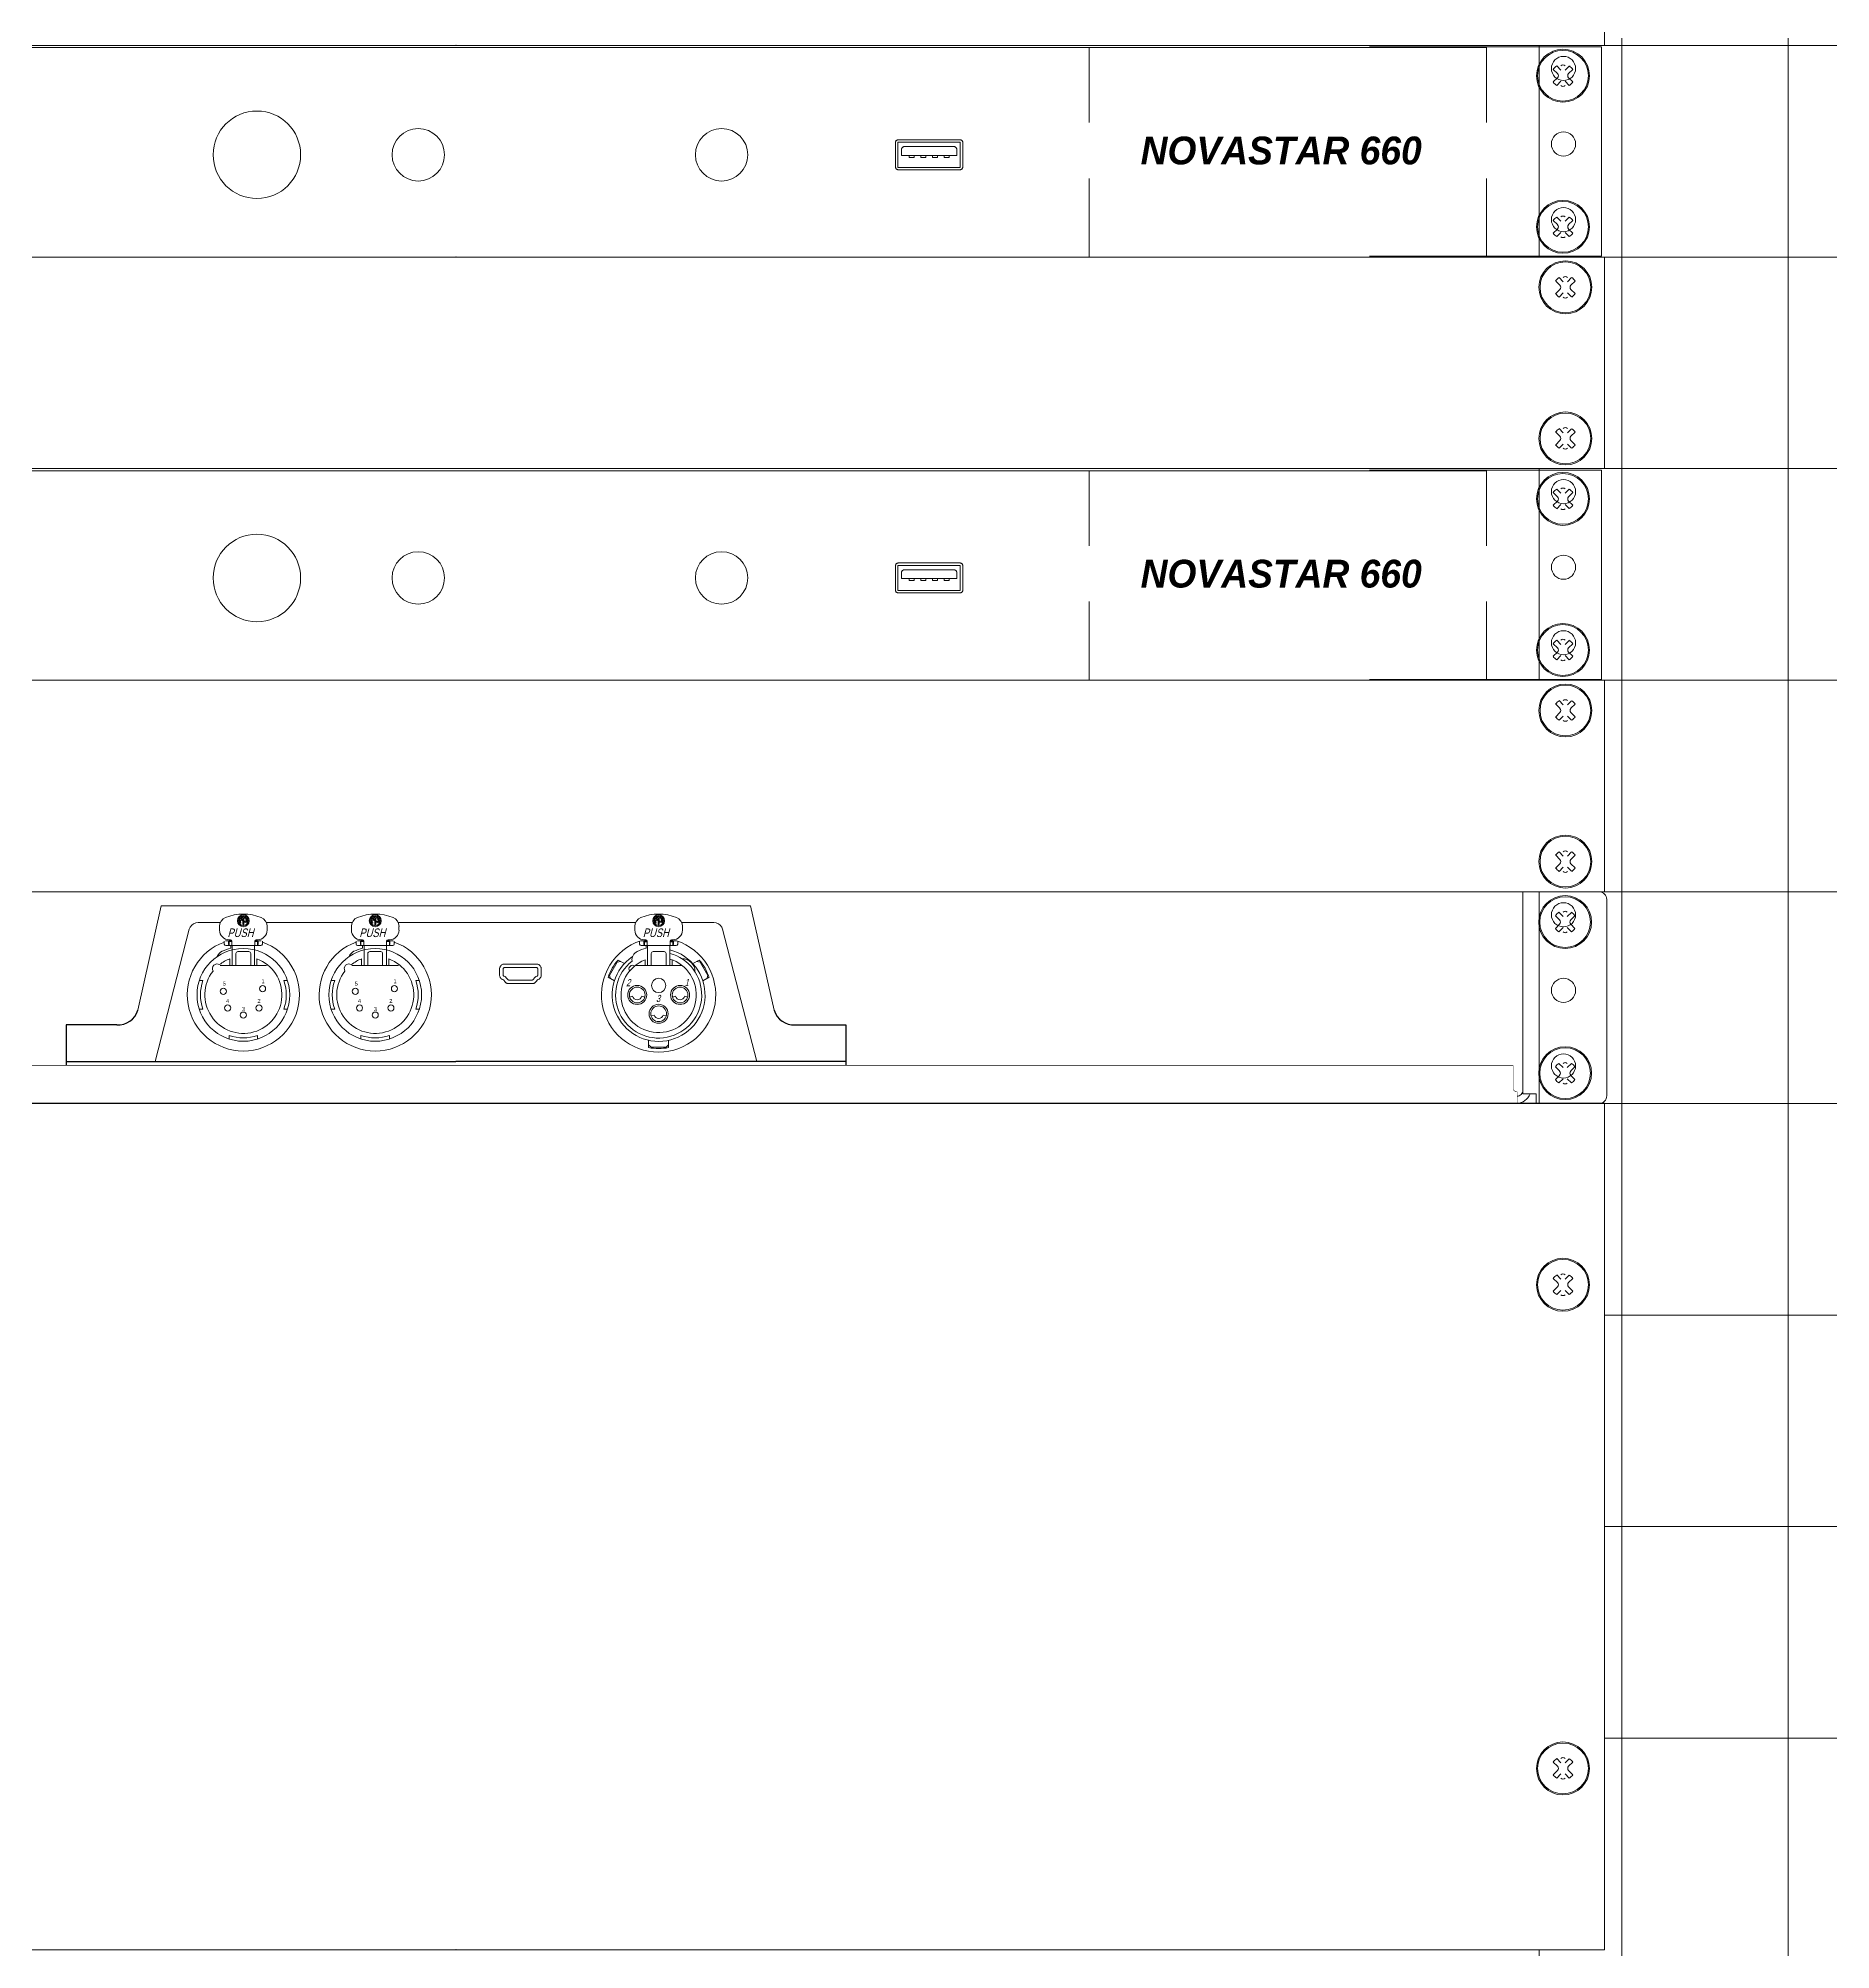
# Model space of a CAD drawing. Header units: millimetres. Extents: x -71336 to -33468, y -26189 to 22712.
# Drawn here: x -34385.5 to -34008.9, y -16103.1 to -15701.5 of the extents above; entities that cross this region are included whole.
import ezdxf

# ---------------------------------------------------------------- set-up
doc = ezdxf.new("R2010")
doc.units = ezdxf.units.MM
doc.set_wipeout_variables(frame=1)
doc.layers.add('SC - Equipment', color=7, linetype='Continuous', lineweight=13)
doc.layers.add('SC - Rack Layout - U-guides and centreline', color=5, linetype='Continuous', lineweight=13, plot=False)
doc.styles.add('ARIAL', font='arial.ttf')
doc.styles.add('LDSL_STANDARD', font='GOTHIC.TTF')
doc.styles.get("Standard").update_dxf_attribs({"font": 'arial.ttf', "height": 35})

# ---------------------------------------------------------------- blocks, each defined once
blk = doc.blocks.new('*U252')
at = {"layer": 'SC - Rack Layout - U-guides and centreline', "ltscale": 5}
blk.add_lwpolyline([(-300, 0), (300, 0)], dxfattribs=at)
blk = doc.blocks.new('*U253')
at = {"layer": 'SC - Rack Layout - U-guides and centreline', "color": 0, "linetype": 'ByBlock', "lineweight": -2, "transparency": 16777216}
for p in [(0, 800.1), (0, 755.65), (0, 711.2), (0, 666.75), (0, 622.3), (0, 577.85), (0, 533.4), (0, 488.95), (0, 444.5)]:
    blk.add_blockref('*U252', p, dxfattribs=at)
blk = doc.blocks.new('*U270')
at = {"layer": 'SC - Equipment'}
for p, q in [((227.076, 807.974), (227.076, 852.424)), ((244.4623, 807.974), (244.4623, 852.424)), ((279.3873, 852.424), (279.3873, 807.974)), ((227.076, 763.524), (227.076, 807.974)), ((244.4623, 763.524), (244.4623, 807.974)), ((279.3873, 807.974), (279.3873, 763.524)), ((227.076, 719.074), (227.076, 763.524)), ((244.4623, 719.074), (244.4623, 763.524)), ((279.3873, 763.524), (279.3873, 719.074)), ((227.076, 674.624), (227.076, 719.074)), ((244.4623, 674.624), (244.4623, 719.074)), ((279.3873, 719.074), (279.3873, 674.624)), ((227.076, 630.174), (227.076, 674.624)), ((244.4623, 630.174), (244.4623, 674.624)), ((279.3873, 674.624), (279.3873, 630.174)), ((227.076, 585.724), (227.076, 630.174)), ((244.4623, 585.724), (244.4623, 630.174)), ((279.3873, 630.174), (279.3873, 585.724)), ((227.076, 541.274), (227.076, 585.724)), ((244.4623, 541.274), (244.4623, 585.724)), ((279.3873, 585.724), (279.3873, 541.274)), ((227.076, 496.824), (227.076, 541.274)), ((244.4623, 496.824), (244.4623, 541.274)), ((279.3873, 541.274), (279.3873, 496.824)), ((227.076, 452.374), (227.076, 496.824)), ((244.4623, 452.374), (244.4623, 496.824)), ((279.3873, 496.824), (279.3873, 452.374)), ((227.076, 407.924), (227.076, 452.374)), ((244.4623, 407.924), (244.4623, 452.374)), ((279.3873, 452.374), (279.3873, 407.924))]:
    blk.add_line(p, q, dxfattribs=at)
for centre in [(232.21315, 846.074), (232.21315, 830.199), (232.21315, 814.324), (232.21315, 801.624), (232.21315, 785.749), (232.21315, 769.874), (232.21315, 757.174), (232.21315, 741.299), (232.21315, 725.424), (232.21315, 712.724), (232.21315, 696.849), (232.21315, 680.974), (232.21315, 668.274), (232.21315, 652.399), (232.21315, 636.524), (232.21315, 623.824), (232.21315, 607.949), (232.21315, 592.074), (232.21315, 579.374), (232.21315, 563.499), (232.21315, 547.624), (232.21315, 534.924), (232.21315, 519.049), (232.21315, 503.174), (232.21315, 490.474), (232.21315, 474.599), (232.21315, 458.724)]:
    blk.add_circle(centre, 2.54, dxfattribs=at)
at = {"ltscale": 5, "style": 'ARIAL', "flags": 1}
blk.add_attdef('UNITS', (470.5, 46), '', height=9.73997, dxfattribs=at)
blk = doc.blocks.new('1U SCREWS - RACK LAYOUT')
at = {"layer": 'SC - Equipment'}
for p, q in [((-233.73, 38.56), (-234.59, 39.42)), ((-233.73, 37.64), (-234.59, 36.78)), ((-232.99, 39.27), (-233.88, 40.16)), ((-232.99, 36.93), (-233.88, 36.04)), ((-231.24, 40.13), (-232.1, 39.27)), ((-231.24, 36.07), (-232.1, 36.93)), ((-230.5, 39.42), (-231.39, 38.56)), ((-230.5, 36.78), (-231.39, 37.64)), ((231.39, 38.56), (230.53, 39.42)), ((231.39, 37.64), (230.53, 36.78)), ((232.13, 39.27), (231.24, 40.16)), ((232.13, 36.93), (231.24, 36.04)), ((233.88, 40.13), (233.02, 39.27)), ((233.88, 36.07), (233.02, 36.93)), ((234.62, 39.42), (233.73, 38.56)), ((234.62, 36.78), (233.73, 37.64)), ((-232.99, 7.52), (-233.88, 8.41)), ((-231.24, 8.38), (-232.1, 7.52)), ((232.13, 7.52), (231.24, 8.41)), ((233.88, 8.38), (233.02, 7.52)), ((-233.73, 6.81), (-234.59, 7.67)), ((-233.73, 5.89), (-234.59, 5.03)), ((-232.99, 5.18), (-233.88, 4.29)), ((-231.24, 4.32), (-232.1, 5.18)), ((-230.5, 7.67), (-231.39, 6.81)), ((-230.5, 5.03), (-231.39, 5.89)), ((231.39, 6.81), (230.53, 7.67)), ((231.39, 5.89), (230.53, 5.03)), ((232.13, 5.18), (231.24, 4.29)), ((233.88, 4.32), (233.02, 5.18)), ((234.62, 7.67), (233.73, 6.81)), ((234.62, 5.03), (233.73, 5.89))]:
    blk.add_line(p, q, dxfattribs=at)
for centre, major_axis, start_param, end_param in [((-232.56, 38.1), (5.56, 0), 0, 6.283185), ((-232.56, 38.1), (5.33, 0), 0, 6.283185), ((-232.56, 39.73), (0.635, 0), 0.785399, 2.356195), ((232.56, 38.1), (5.56, 0), 0, 6.283185), ((232.56, 38.1), (5.33, 0), 0, 6.283185), ((232.56, 39.73), (0.635, 0), 0.785399, 2.356195), ((-232.56, 38.1), (2.44, 0), 2.143456, 2.563819), ((-232.56, 38.1), (2.44, 0), 3.719366, 4.139729), ((-234.16, 38.1), (0.635, 0), 5.497788, 7.068584), ((-230.93, 38.1), (0.635, 0), 2.356195, 3.926991), ((-232.56, 38.1), (2.44, 0), 0.57266, 0.993023), ((-232.56, 38.1), (2.44, 0), 5.290163, 5.710525), ((232.56, 38.1), (2.44, 0), 2.143456, 2.563819), ((232.56, 38.1), (2.44, 0), 3.719366, 4.139729), ((230.96, 38.1), (0.635, 0), 5.497788, 7.068584), ((234.19, 38.1), (0.635, 0), 2.356195, 3.926991), ((232.56, 38.1), (2.44, 0), 0.57266, 0.993023), ((232.56, 38.1), (2.44, 0), 5.290163, 5.710525), ((-232.56, 36.47), (0.635, 0), 3.926991, 5.497787), ((232.56, 36.47), (0.635, 0), 3.926991, 5.497787), ((-232.56, 6.35), (5.56, 0), 0, 6.283185), ((-232.56, 6.35), (5.33, 0), 0, 6.283185), ((-232.56, 6.35), (2.44, 0), 2.143456, 2.563819), ((-232.56, 7.98), (0.635, 0), 0.785399, 2.356195), ((-232.56, 6.35), (2.44, 0), 0.57266, 0.993023), ((232.56, 6.35), (5.56, 0), 0, 6.283185), ((232.56, 6.35), (5.33, 0), 0, 6.283185), ((232.56, 6.35), (2.44, 0), 2.143456, 2.563819), ((232.56, 7.98), (0.635, 0), 0.785399, 2.356195), ((232.56, 6.35), (2.44, 0), 0.57266, 0.993023), ((-232.56, 6.35), (2.44, 0), 3.719366, 4.139729), ((-234.16, 6.35), (0.635, 0), 5.497788, 7.068584), ((-232.56, 4.72), (0.635, 0), 3.926991, 5.497787), ((-230.93, 6.35), (0.635, 0), 2.356195, 3.926991), ((-232.56, 6.35), (2.44, 0), 5.290163, 5.710525), ((232.56, 6.35), (2.44, 0), 3.719366, 4.139729), ((230.96, 6.35), (0.635, 0), 5.497788, 7.068584), ((232.56, 4.72), (0.635, 0), 3.926991, 5.497787), ((234.19, 6.35), (0.635, 0), 2.356195, 3.926991), ((232.56, 6.35), (2.44, 0), 5.290163, 5.710525)]:
    blk.add_ellipse(centre, major_axis=major_axis, ratio=1, start_param=start_param, end_param=end_param, dxfattribs=at)
at = {"layer": 'SC - Equipment', "ltscale": 5}
blk.add_point((0, 0), dxfattribs=at)
blk = doc.blocks.new('RACK EARS - RACK LAYOUT')
at = {"layer": 'SC - Equipment', "flags": 128}
for points in [[(-193.55, 44.16), (-242.33, 44.16)], [(-242.33, 44.16), (-242.33, 0.16)], [(240.67, 44.16), (191.88, 44.16)], [(240.67, 0.16), (240.67, 44.16)], [(-242.33, 0.16), (-193.55, 0.16)], [(191.88, 0.16), (240.67, 0.16)]]:
    blk.add_lwpolyline(points, dxfattribs=at)
at = {"layer": 'SC - Equipment'}
blk.add_blockref('1U SCREWS - RACK LAYOUT', (0, 0), dxfattribs=at)
blk = doc.blocks.new('NOVASTAR MCTRL 660 PRO')
at = {"layer": 'SC - Equipment', "ltscale": 5}
blk.add_line((133.04, 44), (133.04, 0), dxfattribs=at)
at = {"layer": 'SC - Equipment'}
for p, q in [((105.95, 18.85), (105.95, 24.12)), ((93.59, 22.56), (93.59, 21.34)), ((105.22, 21.34), (105.22, 22.56))]:
    blk.add_line(p, q, dxfattribs=at)
at = {"layer": 'SC - Equipment', "ltscale": 5}
blk.add_lwpolyline([(216.5, 44), (216.5, 0), (-216.5, 0), (-216.5, 44)], close=True, dxfattribs=at)
at = {"layer": 'SC - Equipment'}
for points in [[(92.89, 24.64), (92.81, 24.63), (92.73, 24.62), (92.66, 24.59), (92.6, 24.55), (92.54, 24.51), (92.49, 24.46), (92.44, 24.4), (92.4, 24.34), (92.38, 24.27), (92.36, 24.19), (92.36, 24.12)], [(92.36, 24.12), (92.36, 18.87)], [(105.93, 24.64), (92.89, 24.64)], [(106.46, 24.12), (106.45, 24.19), (106.44, 24.27), (106.41, 24.34), (106.37, 24.4), (106.33, 24.46), (106.28, 24.51), (106.22, 24.55), (106.15, 24.59), (106.08, 24.62), (106, 24.63), (105.93, 24.64)], [(106.46, 18.87), (106.46, 24.12)], [(93.69, 22.91), (93.68, 22.88), (93.66, 22.85), (93.65, 22.82), (93.63, 22.79), (93.62, 22.76), (93.61, 22.73), (93.61, 22.69), (93.6, 22.66), (93.59, 22.62), (93.59, 22.59), (93.59, 22.56)], [(93.59, 21.34), (105.22, 21.34)], [(94.26, 23.22), (94.2, 23.22), (94.14, 23.21), (94.08, 23.2), (94.02, 23.18), (93.96, 23.15), (93.91, 23.12), (93.85, 23.08), (93.81, 23.05), (93.76, 23), (93.72, 22.96), (93.69, 22.91)], [(104.55, 23.22), (94.26, 23.22)], [(105.12, 22.91), (105.09, 22.96), (105.05, 23), (105.01, 23.05), (104.96, 23.08), (104.91, 23.12), (104.85, 23.15), (104.79, 23.18), (104.73, 23.2), (104.67, 23.21), (104.61, 23.22), (104.55, 23.22)], [(105.22, 22.56), (105.22, 22.59), (105.22, 22.62), (105.21, 22.66), (105.21, 22.69), (105.2, 22.73), (105.19, 22.76), (105.18, 22.79), (105.17, 22.82), (105.15, 22.85), (105.14, 22.88), (105.12, 22.91)], [(92.36, 18.87), (92.36, 18.79), (92.38, 18.72), (92.4, 18.65), (92.44, 18.59), (92.49, 18.53), (92.54, 18.48), (92.6, 18.44), (92.66, 18.4), (92.73, 18.37), (92.81, 18.36), (92.89, 18.35)], [(92.89, 18.35), (105.93, 18.35)], [(105.93, 18.35), (106, 18.36), (106.08, 18.37), (106.15, 18.4), (106.22, 18.44), (106.28, 18.48), (106.33, 18.53), (106.37, 18.59), (106.41, 18.65), (106.44, 18.72), (106.45, 18.79), (106.46, 18.87)]]:
    blk.add_lwpolyline(points, dxfattribs=at)
at = {"layer": 'SC - Equipment', "flags": 128}
for points in [[(105.95, 24.12), (92.86, 24.12)], [(92.86, 24.12), (92.86, 18.85)], [(95.18, 21.34), (95.18, 20.93)], [(95.18, 20.93), (96.23, 20.93)], [(96.23, 20.93), (96.23, 21.34)], [(97.65, 21.34), (97.65, 20.93)], [(97.65, 20.93), (98.69, 20.93)], [(98.69, 20.93), (98.69, 21.34)], [(100.11, 21.34), (100.11, 20.93)], [(100.11, 20.93), (101.15, 20.93)], [(101.15, 20.93), (101.15, 21.34)], [(102.57, 21.34), (102.57, 20.93)], [(102.57, 20.93), (103.62, 20.93)], [(103.62, 20.93), (103.62, 21.34)], [(92.86, 18.85), (105.95, 18.85)]]:
    blk.add_lwpolyline(points, dxfattribs=at)
at = {"layer": 'SC - Equipment', "ltscale": 5}
for centre, radius in [((-41.82, 21.49), 9.19), ((-7.92, 21.49), 5.51), ((55.8, 21.49), 5.51)]:
    blk.add_circle(centre, radius, dxfattribs=at)
at = {"layer": 'SC - Equipment'}
blk.add_blockref('RACK EARS - RACK LAYOUT', (0, 0), dxfattribs=at)
at = {"layer": 'SC - Equipment', "insert": (173.36, 22.35), "char_height": 5.8436, "attachment_point": 5, "style": 'LDSL_STANDARD', "bg_fill": 2}
blk.add_mtext_dynamic_manual_height_columns('{\\fCentury Gothic|b1|i1|c0|p34;NOVASTAR 660}', width=90.1222, gutter_width=31.58, heights=[0], dxfattribs=at)
blk = doc.blocks.new('4U BLANK - RACK LAYOUT')
blk.add_wipeout([(-241.3, 177.8), (241.3, 177.8), (241.3, 0), (-241.3, 0)])
at = {"lineweight": 0}
for p, q in [((-233.73, 140.16), (-234.59, 141.02)), ((-232.99, 140.87), (-233.88, 141.76)), ((-231.24, 141.73), (-232.1, 140.87)), ((-230.5, 141.02), (-231.39, 140.16)), ((231.39, 140.16), (230.53, 141.02)), ((232.13, 140.87), (231.24, 141.76)), ((233.88, 141.73), (233.02, 140.87)), ((234.62, 141.02), (233.73, 140.16)), ((-233.73, 139.24), (-234.59, 138.38)), ((-232.99, 138.53), (-233.88, 137.64)), ((-231.24, 137.67), (-232.1, 138.53)), ((-230.5, 138.38), (-231.39, 139.24)), ((231.39, 139.24), (230.53, 138.38)), ((232.13, 138.53), (231.24, 137.64)), ((233.88, 137.67), (233.02, 138.53)), ((234.62, 138.38), (233.73, 139.24)), ((-233.73, 38.56), (-234.59, 39.42)), ((-233.73, 37.64), (-234.59, 36.78)), ((-232.99, 39.27), (-233.88, 40.16)), ((-232.99, 36.93), (-233.88, 36.04)), ((-231.24, 40.13), (-232.1, 39.27)), ((-231.24, 36.07), (-232.1, 36.93)), ((-230.5, 39.42), (-231.39, 38.56)), ((-230.5, 36.78), (-231.39, 37.64)), ((231.39, 38.56), (230.53, 39.42)), ((231.39, 37.64), (230.53, 36.78)), ((232.13, 39.27), (231.24, 40.16)), ((232.13, 36.93), (231.24, 36.04)), ((233.88, 40.13), (233.02, 39.27)), ((233.88, 36.07), (233.02, 36.93)), ((234.62, 39.42), (233.73, 38.56)), ((234.62, 36.78), (233.73, 37.64))]:
    blk.add_line(p, q, dxfattribs=at)
blk.add_polyline3d([(-241.3, 0, 0), (-241.3, 177.85, 0), (241.3, 177.85, 0), (241.3, 0, 0), (-241.3, 0, 0), (-241.3, 0, 0)], dxfattribs=at)
for centre, major_axis, start_param, end_param in [((-232.56, 139.7), (5.56, 0), 0, 6.283185), ((-232.56, 139.7), (5.33, 0), 0, 6.283185), ((232.56, 139.7), (5.56, 0), 0, 6.283185), ((232.56, 139.7), (5.33, 0), 0, 6.283185), ((-232.56, 139.7), (2.44, 0), 2.143456, 2.563819), ((-232.56, 141.33), (0.635, 0), 0.785399, 2.356195), ((-232.56, 139.7), (2.44, 0), 0.57266, 0.993023), ((232.56, 139.7), (2.44, 0), 2.143456, 2.563819), ((232.56, 141.33), (0.635, 0), 0.785399, 2.356195), ((232.56, 139.7), (2.44, 0), 0.57266, 0.993023), ((-232.56, 139.7), (2.44, 0), 3.719366, 4.139729), ((-234.16, 139.7), (0.635, 0), 5.497788, 7.068584), ((-232.56, 138.07), (0.635, 0), 3.926991, 5.497787), ((-230.93, 139.7), (0.635, 0), 2.356195, 3.926991), ((-232.56, 139.7), (2.44, 0), 5.290163, 5.710525), ((232.56, 139.7), (2.44, 0), 3.719366, 4.139729), ((230.96, 139.7), (0.635, 0), 5.497788, 7.068584), ((232.56, 138.07), (0.635, 0), 3.926991, 5.497787), ((234.19, 139.7), (0.635, 0), 2.356195, 3.926991), ((232.56, 139.7), (2.44, 0), 5.290163, 5.710525), ((-232.56, 38.1), (5.56, 0), 0, 6.283185), ((-232.56, 38.1), (5.33, 0), 0, 6.283185), ((-232.56, 39.73), (0.635, 0), 0.785399, 2.356195), ((232.56, 38.1), (5.56, 0), 0, 6.283185), ((232.56, 38.1), (5.33, 0), 0, 6.283185), ((232.56, 39.73), (0.635, 0), 0.785399, 2.356195), ((-232.56, 38.1), (2.44, 0), 2.143456, 2.563819), ((-232.56, 38.1), (2.44, 0), 3.719366, 4.139729), ((-234.16, 38.1), (0.635, 0), 5.497788, 7.068584), ((-230.93, 38.1), (0.635, 0), 2.356195, 3.926991), ((-232.56, 38.1), (2.44, 0), 0.57266, 0.993023), ((-232.56, 38.1), (2.44, 0), 5.290163, 5.710525), ((232.56, 38.1), (2.44, 0), 2.143456, 2.563819), ((232.56, 38.1), (2.44, 0), 3.719366, 4.139729), ((230.96, 38.1), (0.635, 0), 5.497788, 7.068584), ((234.19, 38.1), (0.635, 0), 2.356195, 3.926991), ((232.56, 38.1), (2.44, 0), 0.57266, 0.993023), ((232.56, 38.1), (2.44, 0), 5.290163, 5.710525), ((-232.56, 36.47), (0.635, 0), 3.926991, 5.497787), ((232.56, 36.47), (0.635, 0), 3.926991, 5.497787)]:
    blk.add_ellipse(centre, major_axis=major_axis, ratio=1, start_param=start_param, end_param=end_param, dxfattribs=at)
at = {"ltscale": 5}
blk.add_point((0, 0), dxfattribs=at)
blk = doc.blocks.new('*U287')
at = {"ltscale": 5}
blk.add_blockref('4U BLANK - RACK LAYOUT', (0, -177.8), dxfattribs=at)
blk = doc.blocks.new('VISUAL PRODUCTIONS CueCore2')
at = {"ltscale": 5}
for p, q in [((-71.25, 16.49), (-81.87, 16.49)), ((-81.87, 16.49), (-81.87, 4.15)), ((71.25, 16.49), (81.87, 16.49)), ((81.87, 16.49), (81.87, 4.15)), ((-81.87, 8.8), (0, 8.8)), ((81.87, 8.8), (0, 8.8)), ((81.87, 4.15), (67.54, 4.15))]:
    blk.add_line(p, q, dxfattribs=at)
for centre, start, end in [((-70.97, 20.78), 266.2523, 343.6387), ((70.97, 20.78), 196.3613, 273.7477)]:
    blk.add_arc(centre, 4.3, start, end, dxfattribs=at)
at = {"layer": 'SC - Equipment', "linetype": 'Continuous'}
for p, q in [((-49.66, 37.2), (-49.66, 36.38)), ((-45.25, 38.6), (-45.03, 38.47)), ((-44.93, 38.65), (-45.24, 38.84)), ((-44.77, 39), (-44.77, 37.65)), ((-44.56, 37.65), (-44.56, 39)), ((-44.4, 38.11), (-44.08, 37.93)), ((-44.08, 38.16), (-44.3, 38.29)), ((-39.67, 37.2), (-39.67, 36.38)), ((-21.96, 37.2), (-21.96, 36.38)), ((-17.55, 38.6), (-17.33, 38.47)), ((-17.22, 38.65), (-17.54, 38.84)), ((-17.07, 39), (-17.07, 37.65)), ((-16.86, 37.65), (-16.86, 39)), ((-16.7, 38.11), (-16.38, 37.93)), ((-16.38, 38.16), (-16.59, 38.29)), ((-11.97, 37.2), (-11.97, 36.38)), ((37.58, 37.2), (37.58, 36.38)), ((42, 38.6), (42.22, 38.47)), ((42.32, 38.65), (42.01, 38.83)), ((42.48, 39), (42.48, 37.65)), ((42.69, 37.65), (42.69, 39)), ((42.85, 38.11), (43.16, 37.93)), ((43.17, 38.16), (42.95, 38.29)), ((47.58, 37.2), (47.58, 36.38)), ((-48.66, 34.1), (-48.66, 33.49)), ((-48.41, 34.19), (-47.08, 34.19)), ((-48.36, 33.19), (-47.31, 33.19)), ((-47.76, 34.19), (-47.76, 33.49)), ((-47.66, 34.39), (-47.36, 34.39)), ((-47.66, 33.99), (-47.66, 33.19)), ((-47.66, 33.99), (-47.06, 33.99)), ((-47.66, 33.19), (-41.67, 33.19)), ((-47.31, 33.19), (-47.31, 32.64)), ((-47.06, 34.09), (-47.06, 33.19)), ((-47.01, 33.19), (-47.01, 28.99)), ((-42.32, 33.19), (-42.32, 28.99)), ((-42.27, 34.09), (-42.27, 33.19)), ((-42.27, 33.99), (-41.67, 33.99)), ((-42.25, 34.19), (-40.92, 34.19)), ((-42.02, 33.19), (-40.97, 33.19)), ((-41.97, 34.39), (-41.67, 34.39)), ((-41.67, 33.99), (-41.67, 33.19)), ((-41.57, 34.19), (-41.57, 33.49)), ((-40.67, 34.1), (-40.67, 33.49)), ((-20.96, 34.1), (-20.96, 33.49)), ((-20.7, 34.19), (-19.38, 34.19)), ((-20.66, 33.19), (-19.61, 33.19)), ((-20.06, 34.19), (-20.06, 33.49)), ((-19.96, 34.39), (-19.66, 34.39)), ((-19.96, 33.99), (-19.96, 33.19)), ((-19.96, 33.99), (-19.36, 33.99)), ((-19.96, 33.19), (-13.96, 33.19)), ((-19.61, 33.19), (-19.61, 32.64)), ((-19.36, 34.09), (-19.36, 33.19)), ((-19.31, 33.19), (-19.31, 28.99)), ((-14.61, 33.19), (-14.61, 28.99)), ((-14.56, 34.09), (-14.56, 33.19)), ((-14.56, 33.99), (-13.96, 33.99)), ((-14.55, 34.19), (-13.22, 34.19)), ((-14.31, 33.19), (-13.27, 33.19)), ((-14.26, 34.39), (-13.96, 34.39)), ((-13.96, 33.99), (-13.96, 33.19)), ((-13.86, 34.19), (-13.86, 33.49)), ((-12.97, 34.1), (-12.97, 33.49)), ((38.58, 34.09), (38.58, 33.48)), ((38.84, 34.18), (40.17, 34.18)), ((38.88, 33.18), (39.93, 33.18)), ((39.48, 34.18), (39.48, 33.48)), ((39.58, 34.38), (39.88, 34.38)), ((39.58, 33.98), (39.58, 33.18)), ((39.58, 33.98), (40.18, 33.98)), ((39.58, 33.18), (45.58, 33.18)), ((39.93, 33.18), (39.93, 32.63)), ((40.18, 34.08), (40.18, 33.18)), ((40.23, 33.18), (40.23, 28.98)), ((44.93, 33.18), (44.93, 28.98)), ((44.98, 34.08), (44.98, 33.18)), ((44.98, 33.98), (45.58, 33.98)), ((45, 34.18), (46.33, 34.18)), ((45.23, 33.18), (46.28, 33.18)), ((45.28, 34.38), (45.58, 34.38)), ((45.58, 33.98), (45.58, 33.18)), ((45.68, 34.18), (45.68, 33.48)), ((46.58, 34.09), (46.58, 33.48)), ((-49.55, 28.99), (-39.77, 28.99)), ((-47.51, 30.37), (-47.51, 28.99)), ((-46.21, 31.49), (-46.21, 28.99)), ((-45.81, 31.89), (-43.51, 31.89)), ((-43.11, 31.49), (-43.11, 28.99)), ((-41.82, 30.37), (-41.82, 28.99)), ((-21.85, 28.99), (-12.07, 28.99)), ((-19.81, 30.37), (-19.81, 28.99)), ((-18.51, 31.49), (-18.51, 28.99)), ((-18.11, 31.89), (-15.81, 31.89)), ((-15.41, 31.49), (-15.41, 28.99)), ((-14.11, 30.37), (-14.11, 28.99)), ((32.29, 26.87), (33.89, 29.65)), ((33.89, 29.65), (34.58, 29.83)), ((35.39, 29.36), (34.06, 30.12)), ((37.69, 28.98), (47.48, 28.98)), ((39.73, 30.15), (39.73, 28.98)), ((41.03, 31.48), (41.03, 28.98)), ((41.43, 31.88), (43.73, 31.88)), ((44.13, 31.48), (44.13, 28.98)), ((45.43, 30.15), (45.43, 28.98)), ((49.78, 29.36), (51.11, 30.12)), ((51.28, 29.65), (50.59, 29.83)), ((51.28, 29.65), (52.88, 26.87)), ((33.29, 25.72), (31.96, 26.49)), ((32.29, 26.87), (32.48, 26.19)), ((51.88, 25.72), (53.21, 26.49)), ((52.88, 26.87), (52.69, 26.19)), ((37.12, 22.52), (36.49, 22.35)), ((39.05, 22.52), (39.68, 22.35)), ((46.12, 22.52), (45.49, 22.35)), ((48.05, 22.52), (48.68, 22.35)), ((41.62, 18.57), (40.99, 18.4)), ((43.55, 18.57), (44.18, 18.4)), ((40.48, 13.26), (40.48, 11.73)), ((40.98, 11.82), (40.48, 12.32)), ((44.18, 11.82), (44.68, 12.32)), ((44.68, 13.26), (44.68, 11.73)), ((44.18, 11.82), (40.98, 11.82))]:
    blk.add_line(p, q, dxfattribs=at)
at = {"layer": 'SC - Equipment'}
for p, q in [((-53.17, 25.79), (-53.93, 25.79)), ((-36.16, 25.79), (-35.4, 25.79)), ((-25.46, 25.79), (-26.23, 25.79)), ((-8.46, 25.79), (-7.69, 25.79)), ((-53.17, 19.8), (-53.93, 19.8)), ((-36.16, 19.8), (-35.4, 19.8)), ((-25.46, 19.8), (-26.23, 19.8)), ((-8.46, 19.8), (-7.69, 19.8)), ((-47.66, 14.29), (-47.66, 13.53)), ((-41.67, 14.29), (-41.67, 13.53)), ((-19.96, 14.29), (-19.96, 13.53)), ((-13.96, 14.29), (-13.96, 13.53))]:
    blk.add_line(p, q, dxfattribs=at)
at = {"layer": 'SC - Equipment', "flags": 128}
for points in [[(-61.9, 41.5), (-66.84, 19.57)], [(0, 41.5), (-61.9, 41.5)], [(0, 41.5), (61.9, 41.5)], [(61.9, 41.5), (66.84, 19.57)], [(-63.19, 8.8), (-56.02, 36.61)], [(-56.02, 36.61), (-55.82, 37.06)], [(-55.82, 37.06), (-55.52, 37.45)], [(-55.52, 37.45), (-55.12, 37.75)], [(-55.12, 37.75), (-54.66, 37.94)], [(-54.66, 37.94), (-54.17, 38)], [(-54.17, 38), (-49.49, 38)], [(-39.84, 38), (-21.79, 38)], [(-12.13, 38), (0, 38)], [(37.75, 38), (0, 38)], [(54.17, 38), (47.42, 38)], [(54.66, 37.94), (54.17, 38)], [(55.12, 37.75), (54.66, 37.94)], [(55.52, 37.45), (55.12, 37.75)], [(55.82, 37.06), (55.52, 37.45)], [(56.02, 36.61), (55.82, 37.06)], [(63.19, 8.8), (56.02, 36.61)], [(-81.87, 4.15), (-81.87, 4.63)], [(0, 4.15), (-81.87, 4.15)], [(-55.75, 4.03), (-56.27, 4.15)], [(-55.54, 3.68), (-55.75, 4.03)], [(-38.07, 4.15), (-39.43, 1.74)], [(-30, 3.9), (-30.19, 4.15)], [(-24.97, 4.15), (-25.15, 3.9)], [(0, 4.15), (81.87, 4.15)], [(24.97, 4.15), (25.15, 3.9)], [(30, 3.9), (30.19, 4.15)], [(38.17, 4.15), (39.43, 1.74)], [(55.54, 3.68), (55.75, 4.03)], [(55.75, 4.03), (56.27, 4.15)], [(81.87, 4.15), (81.87, 4.63)], [(-54.42, 1.74), (-55.54, 3.68)], [(-53.96, 1.39), (-54.42, 1.74)], [(-53.58, 1.26), (-53.96, 1.39)], [(-40.26, 1.26), (-53.58, 1.26)], [(-53.02, 0.28), (-53.06, 1.26)], [(-52.93, 0.08), (-53.02, 0.28)], [(-52.73, 0), (-52.93, 0.08)], [(-41.11, 0), (-52.73, 0)], [(-40.91, 0.08), (-41.11, 0)], [(-40.82, 0.28), (-40.91, 0.08)], [(-40.79, 1.26), (-40.82, 0.28)], [(-39.89, 1.39), (-40.26, 1.26)], [(-39.43, 1.74), (-39.89, 1.39)], [(-29.73, 3.73), (-30, 3.9)], [(-29.42, 3.68), (-29.73, 3.73)], [(-25.74, 3.68), (-29.42, 3.68)], [(-25.43, 3.73), (-25.74, 3.68)], [(-25.15, 3.9), (-25.43, 3.73)], [(25.15, 3.9), (25.43, 3.73)], [(25.43, 3.73), (25.74, 3.68)], [(25.74, 3.68), (29.42, 3.68)], [(29.42, 3.68), (29.73, 3.73)], [(29.73, 3.73), (30, 3.9)], [(39.43, 1.74), (39.89, 1.39)], [(39.89, 1.39), (40.26, 1.26)], [(40.26, 1.26), (53.58, 1.26)], [(40.79, 1.26), (40.82, 0.28)], [(40.82, 0.28), (40.91, 0.08)], [(40.91, 0.08), (41.11, 0)], [(41.11, 0), (52.73, 0)], [(52.73, 0), (52.93, 0.08)], [(52.93, 0.08), (53.02, 0.28)], [(53.02, 0.28), (53.06, 1.26)], [(53.58, 1.26), (53.96, 1.39)], [(53.96, 1.39), (54.42, 1.74)], [(54.42, 1.74), (55.54, 3.68)]]:
    blk.add_lwpolyline(points, dxfattribs=at)
at = {"layer": 'SC - Equipment'}
for points in [[(9.17, 26.98), (9.18, 28.29)], [(9.18, 28.29), (9.18, 28.38), (9.21, 28.52), (9.26, 28.65), (9.32, 28.78), (9.4, 28.89), (9.49, 29), (9.6, 29.09), (9.73, 29.17), (9.87, 29.23), (10.02, 29.27), (10.12, 29.28)], [(9.92, 28.24), (9.93, 28.28), (9.94, 28.32), (9.95, 28.36), (9.97, 28.4), (9.99, 28.43), (10.01, 28.46), (10.04, 28.48), (10.07, 28.5), (10.11, 28.52), (10.15, 28.53), (10.18, 28.53)], [(9.92, 26.98), (9.92, 28.24)], [(10.11, 29.28), (16.92, 29.28)], [(10.18, 28.53), (16.92, 28.53)], [(16.92, 28.53), (16.96, 28.53), (17, 28.52), (17.03, 28.5), (17.06, 28.48), (17.09, 28.46), (17.12, 28.43), (17.14, 28.4), (17.16, 28.36), (17.17, 28.32), (17.18, 28.28), (17.18, 28.24)], [(16.98, 29.28), (17.08, 29.27), (17.23, 29.23), (17.38, 29.17), (17.5, 29.09), (17.61, 29), (17.71, 28.89), (17.79, 28.78), (17.85, 28.65), (17.89, 28.52), (17.92, 28.38), (17.93, 28.29)], [(17.18, 28.24), (17.18, 26.98)], [(17.93, 28.24), (17.93, 26.98)], [(9.85, 26), (9.75, 26.04), (9.64, 26.11), (9.54, 26.18), (9.45, 26.26), (9.38, 26.35), (9.32, 26.45), (9.27, 26.54), (9.23, 26.65), (9.2, 26.76), (9.18, 26.88), (9.18, 26.95)], [(9.97, 25.96), (9.85, 26)], [(10.11, 26.71), (10.08, 26.72), (10.05, 26.73), (10.03, 26.75), (10.01, 26.77), (9.98, 26.8), (9.97, 26.83), (9.95, 26.85), (9.94, 26.89), (9.93, 26.92), (9.93, 26.95), (9.92, 26.98)], [(10.33, 25.52), (9.97, 25.96)], [(10.29, 26.64), (10.11, 26.71)], [(10.51, 26.48), (10.5, 26.5), (10.48, 26.52), (10.46, 26.54), (10.44, 26.56), (10.42, 26.57), (10.4, 26.59), (10.37, 26.6), (10.35, 26.62), (10.33, 26.63), (10.31, 26.64), (10.29, 26.64)], [(11.1, 25.16), (11.04, 25.16), (10.94, 25.17), (10.85, 25.19), (10.77, 25.21), (10.7, 25.24), (10.63, 25.28), (10.56, 25.31), (10.5, 25.36), (10.44, 25.41), (10.37, 25.47), (10.34, 25.52)], [(10.91, 26), (10.51, 26.48)], [(11.1, 25.91), (11.08, 25.91), (11.06, 25.91), (11.05, 25.91), (11.03, 25.92), (11.01, 25.93), (10.99, 25.94), (10.97, 25.95), (10.95, 25.96), (10.94, 25.97), (10.92, 25.98), (10.91, 26)], [(16, 25.91), (11.1, 25.91)], [(16, 25.16), (11.1, 25.16)], [(16, 25.16), (11.1, 25.16)], [(16.19, 26), (16.18, 25.98), (16.17, 25.97), (16.15, 25.96), (16.14, 25.95), (16.12, 25.94), (16.1, 25.93), (16.08, 25.92), (16.06, 25.91), (16.04, 25.91), (16.02, 25.91), (16, 25.91)], [(16.77, 25.52), (16.73, 25.47), (16.67, 25.41), (16.6, 25.36), (16.54, 25.31), (16.47, 25.27), (16.41, 25.24), (16.33, 25.21), (16.25, 25.19), (16.17, 25.17), (16.07, 25.16), (16.01, 25.16)], [(16.59, 26.48), (16.19, 26)], [(16.82, 26.64), (16.8, 26.64), (16.78, 26.63), (16.75, 26.62), (16.73, 26.6), (16.71, 26.59), (16.69, 26.57), (16.67, 26.56), (16.64, 26.54), (16.63, 26.52), (16.61, 26.5), (16.59, 26.48)], [(17.17, 26.01), (16.77, 25.52)], [(17, 26.71), (16.82, 26.64)], [(17.18, 26.98), (17.18, 26.95), (17.17, 26.92), (17.17, 26.89), (17.15, 26.85), (17.14, 26.83), (17.12, 26.8), (17.1, 26.77), (17.08, 26.75), (17.05, 26.73), (17.03, 26.72), (17, 26.71)], [(17.93, 26.95), (17.93, 26.87), (17.91, 26.76), (17.88, 26.65), (17.84, 26.54), (17.79, 26.45), (17.72, 26.35), (17.65, 26.27), (17.57, 26.18), (17.47, 26.11), (17.36, 26.04), (17.16, 25.99)]]:
    blk.add_lwpolyline(points, dxfattribs=at)
at = {"layer": 'SC - Equipment', "linetype": 'Continuous'}
for centre, radius in [((-44.66, 38.38), 1.25), ((-44.66, 38.38), 1.04), ((-16.96, 38.38), 1.25), ((-16.96, 38.38), 1.04), ((42.58, 38.38), 1.25), ((42.58, 38.38), 1.04), ((38.08, 22.78), 2), ((38.08, 22.78), 1.65), ((42.58, 24.78), 1.5), ((47.08, 22.78), 2), ((47.08, 22.78), 1.65), ((42.58, 18.83), 2), ((42.58, 18.83), 1.65)]:
    blk.add_circle(centre, radius, dxfattribs=at)
at = {"layer": 'SC - Equipment'}
for centre, radius in [((-44.66, 22.8), 9.74), ((-16.96, 22.8), 9.74), ((-48.86, 23.55), 0.639), ((-40.62, 24.1), 0.639), ((-21.16, 23.55), 0.639), ((-12.92, 24.1), 0.639), ((-47.96, 20.05), 0.639), ((-41.37, 20.05), 0.639), ((-20.26, 20.05), 0.639), ((-13.66, 20.05), 0.639), ((-44.66, 18.55), 0.639), ((-16.96, 18.55), 0.639)]:
    blk.add_circle(centre, radius, dxfattribs=at)
at = {"layer": 'SC - Equipment', "linetype": 'Continuous'}
for centre, radius, start, end in [((-47.66, 37.2), 2, 112.0243, 180), ((-47.66, 36.38), 2, 180, 270), ((-44.66, 29.79), 9.99, 67.9757, 112.0243), ((-44.66, 38.38), 0.832, 150, 214.9999), ((-45.29, 38.75), 0.104, 59.9998, 149.9999), ((-45.26, 37.96), 0.104, 214.9998, 34.9998), ((-44.66, 38.38), 0.624, 159.5939, 214.9999), ((-45.08, 38.98), 0.104, 124.9998, 304.9998), ((-44.66, 38.38), 0.832, 60, 124.9999), ((-44.98, 38.56), 0.104, 239.9999, 59.9999), ((-44.66, 38.38), 0.624, 99.594, 125), ((-44.66, 37.65), 0.104, 180, 0), ((-44.66, 38.38), 0.624, 59.9999, 80.4059), ((-44.35, 38.2), 0.104, 59.9999, 239.9999), ((-44.3, 39.01), 0.104, 239.9999, 59.9999), ((-44.07, 38.8), 0.104, 34.9998, 214.9998), ((-44.66, 38.38), 0.624, 339.5939, 34.9999), ((-44.03, 38.02), 0.104, 239.9998, 329.9999), ((-44.66, 38.38), 0.832, 330, 34.9999), ((-41.67, 36.38), 2, 270, 0), ((-41.67, 37.2), 2, 0, 67.9757), ((-19.96, 37.2), 2, 112.0243, 180), ((-19.96, 36.38), 2, 180, 270), ((-16.96, 29.79), 9.99, 67.9757, 112.0243), ((-16.96, 38.38), 0.832, 150, 214.9999), ((-17.59, 38.75), 0.104, 59.9998, 149.9999), ((-17.56, 37.96), 0.104, 214.9998, 34.9998), ((-16.96, 38.38), 0.624, 159.5939, 214.9999), ((-17.38, 38.98), 0.104, 124.9998, 304.9998), ((-16.96, 38.38), 0.832, 60, 124.9999), ((-17.28, 38.56), 0.104, 239.9999, 59.9999), ((-16.96, 38.38), 0.624, 99.594, 125), ((-16.96, 37.65), 0.104, 180, 0), ((-16.96, 38.38), 0.624, 59.9999, 80.4059), ((-16.65, 38.2), 0.104, 59.9999, 239.9999), ((-16.6, 39.01), 0.104, 239.9999, 59.9999), ((-16.36, 38.8), 0.104, 34.9998, 214.9998), ((-16.96, 38.38), 0.624, 339.5939, 34.9999), ((-16.33, 38.02), 0.104, 239.9998, 329.9999), ((-16.96, 38.38), 0.832, 330, 34.9999), ((-13.96, 36.38), 2, 270, 0), ((-13.96, 37.2), 2, 0, 67.9757), ((39.58, 37.2), 2, 112.0243, 180), ((39.58, 36.38), 2, 180, 270), ((42.58, 29.78), 10, 67.9757, 112.0243), ((42.58, 38.38), 0.833, 150, 214.9999), ((41.95, 38.74), 0.104, 59.9998, 149.9999), ((41.99, 37.96), 0.104, 214.9998, 34.9998), ((42.58, 38.38), 0.625, 159.5939, 214.9999), ((42.17, 38.98), 0.104, 124.9998, 304.9998), ((42.58, 38.38), 0.833, 60, 124.9999), ((42.27, 38.56), 0.104, 239.9999, 59.9999), ((42.58, 38.38), 0.625, 99.594, 125), ((42.58, 37.65), 0.104, 180, 0), ((42.58, 38.38), 0.625, 59.9999, 80.4059), ((42.9, 38.2), 0.104, 59.9999, 239.9999), ((42.95, 39.01), 0.104, 239.9999, 59.9999), ((43.18, 38.8), 0.104, 34.9998, 214.9998), ((42.58, 38.38), 0.625, 339.5939, 34.9999), ((43.22, 38.02), 0.104, 239.9998, 329.9999), ((42.58, 38.38), 0.833, 330, 34.9999), ((45.58, 36.38), 2, 270, 0), ((45.58, 37.2), 2, 0, 67.9757), ((-44.66, 22.8), 10.19, 105.0584, 116.0416), ((-48.36, 33.49), 0.3, 180, 270), ((-47.46, 33.49), 0.3, 180, 228.1897), ((-47.36, 34.09), 0.3, 0, 90), ((-41.97, 34.09), 0.3, 90, 180), ((-41.87, 33.49), 0.3, 311.8103, 0), ((-40.97, 33.49), 0.3, 270, 0), ((-16.96, 22.8), 10.19, 105.0584, 116.0416), ((-20.66, 33.49), 0.3, 180, 270), ((-19.76, 33.49), 0.3, 180, 228.1897), ((-19.66, 34.09), 0.3, 0, 90), ((-14.26, 34.09), 0.3, 90, 180), ((-14.16, 33.49), 0.3, 311.8103, 0), ((-13.27, 33.49), 0.3, 270, 0), ((42.58, 22.78), 12, 108.1949, 71.8051), ((42.58, 22.78), 9.75, 124.1475, 76.0529), ((42.58, 22.78), 10.2, 105.0584, 116.0416), ((38.88, 33.48), 0.3, 180, 270), ((39.78, 33.48), 0.3, 180, 228.1897), ((39.88, 34.08), 0.3, 0, 90), ((45.28, 34.08), 0.3, 90, 180), ((45.38, 33.48), 0.3, 311.8103, 0), ((46.28, 33.48), 0.3, 270, 0), ((-48.26, 30.16), 2, 116.0416, 159.4649), ((-45.81, 31.49), 0.4, 90, 180), ((-43.51, 31.49), 0.4, 0, 90), ((-20.56, 30.16), 2, 116.0416, 159.4649), ((-18.11, 31.49), 0.4, 90, 180), ((-15.81, 31.49), 0.4, 0, 90), ((42.58, 22.78), 11.25, 139.2417, 160.7583), ((42.58, 22.78), 9.05, 128.1049, 74.9496), ((42.58, 22.78), 7.9, 111.1468, 72.6944), ((37.14, 28.22), 0.8, 56.6129, 213.3871), ((38.98, 30.15), 2, 116.0416, 187.0715), ((41.43, 31.48), 0.4, 90, 180), ((43.73, 31.48), 0.4, 0, 90), ((47.59, 27.78), 2.6, 357.9918, 92.0082), ((42.58, 22.78), 11.25, 19.2417, 40.7583), ((38.08, 22.78), 1, 195, 345), ((47.08, 22.78), 1, 195, 345), ((42.58, 18.83), 1, 195, 345), ((42.58, 22.78), 11.25, 259.2417, 280.7583)]:
    blk.add_arc(centre, radius, start, end, dxfattribs=at)
at = {"layer": 'SC - Equipment'}
for centre, radius, start, end in [((-44.66, 22.8), 11.79, 109.8149, 70.1851), ((-16.96, 22.8), 11.79, 109.8149, 70.1851), ((-44.66, 22.8), 8.09, 141.8804, 69.3994), ((-50.17, 28.31), 0.999, 58.9849, 211.0151), ((-44.66, 22.8), 8.09, 110.6006, 128.1196), ((-16.96, 22.8), 8.09, 141.8804, 69.3994), ((-22.47, 28.31), 0.999, 58.9849, 211.0151), ((-16.96, 22.8), 8.09, 110.6006, 128.1196), ((-44.66, 22.8), 9.02, 160.5849, 199.4151), ((-44.66, 22.8), 9.02, 340.5849, 19.4151), ((-16.96, 22.8), 9.02, 160.5849, 199.4151), ((-16.96, 22.8), 9.02, 340.5849, 19.4151), ((-44.66, 22.8), 9.02, 250.5849, 289.4151), ((-16.96, 22.8), 9.02, 250.5849, 289.4151)]:
    blk.add_arc(centre, radius, start, end, dxfattribs=at)
at = {"layer": 'SC - Equipment', "linetype": 'Continuous', "oblique": 15}
for s, height, width, p in [('PUSH', 1.798, 0.785714, (-48, 34.95)), ('PUSH', 1.798, 0.785714, (-20.3, 34.95)), ('PUSH', 1.8, 0.785714, (39.25, 34.95)), ('2', 1.5, 0.785714, (35.73, 24.61)), ('1', 1.5, 0.571429, (48.05, 24.66)), ('3 ', 1.5, 0.75, (42.03, 21.3))]:
    blk.add_text(s, height=height, dxfattribs=dict(at, width=width)).set_placement(p)
at = {"layer": 'SC - Equipment'}
for s, p in [('5', (-48.97, 24.74)), ('1', (-40.83, 25.25)), ('5', (-21.27, 24.74)), ('1', (-13.12, 25.25)), ('4', (-48.3, 21.12)), ('3', (-44.95, 19.41)), ('2', (-41.69, 21.12)), ('4', (-20.59, 21.12)), ('3', (-17.25, 19.41)), ('2', (-13.99, 21.12))]:
    blk.add_text(s, height=0.839, dxfattribs=at).set_placement(p)
blk = doc.blocks.new('1U RACK SHELF - RACK LAYOUT')
at = {"layer": 'SC - Equipment', "flags": 128}
for points in [[(223.67, 44.45), (223.67, 2)], [(223.67, 44.45), (239.7, 44.45)], [(241.3, 42.85), (241.3, 1.59)], [(231.39, 38.56), (230.53, 39.42)], [(231.39, 37.64), (230.53, 36.78)], [(232.13, 39.27), (231.24, 40.16)], [(232.13, 36.93), (231.24, 36.04)], [(233.88, 40.13), (233.02, 39.27)], [(233.88, 36.07), (233.02, 36.93)], [(234.62, 39.42), (233.73, 38.56)], [(234.62, 36.78), (233.73, 37.64)], [(232.13, 7.52), (231.24, 8.41)], [(233.88, 8.38), (233.02, 7.52)], [(221.58, 7.95), (-221.52, 7.95)], [(221.58, 7.95), (221.58, 3.16)], [(231.39, 6.81), (230.53, 7.67)], [(231.39, 5.89), (230.53, 5.03)], [(232.13, 5.18), (231.24, 4.29)], [(233.88, 4.32), (233.02, 5.18)], [(234.62, 7.67), (233.73, 6.81)], [(234.62, 5.03), (233.73, 5.89)], [(222.42, 0), (-222.36, 0)], [(222.42, 0), (222.42, 2.42)], [(223.67, 2), (226.44, 2)], [(226.44, 2), (226.44, 0)], [(239.7, 0), (226.44, 0)]]:
    blk.add_lwpolyline(points, dxfattribs=at)
for points in [[(241.3, 42.85, 0.414214), (239.7, 44.45)], [(221.58, 3.16, 0.106933), (221.67, 2.77)], [(222.42, 1.53, 0.414214), (223.67, 2.77)], [(222.42, 0, 0.29889), (225.19, 2)], [(239.7, 0, 0.414214), (241.3, 1.59)]]:
    blk.add_lwpolyline(points, format="xyb", dxfattribs=at)
at = {"layer": 'SC - Equipment'}
for points in [[(221.86, 2.6), (221.84, 2.61), (221.82, 2.62), (221.8, 2.64), (221.78, 2.65), (221.77, 2.67), (221.75, 2.68), (221.73, 2.7), (221.71, 2.72), (221.7, 2.73), (221.68, 2.75), (221.67, 2.77)], [(222.12, 2.48), (222.1, 2.49), (222.07, 2.5), (222.05, 2.51), (222.02, 2.51), (222, 2.52), (221.98, 2.54), (221.95, 2.55), (221.93, 2.56), (221.91, 2.57), (221.88, 2.58), (221.86, 2.6)], [(222.42, 2.42), (222.39, 2.43), (222.37, 2.43), (222.34, 2.43), (222.31, 2.44), (222.28, 2.44), (222.26, 2.45), (222.23, 2.45), (222.2, 2.46), (222.17, 2.47), (222.15, 2.47), (222.12, 2.48)]]:
    blk.add_lwpolyline(points, dxfattribs=at)
for centre, major_axis, start_param, end_param in [((232.56, 38.1), (5.56, 0), 0, 6.283185), ((232.56, 38.1), (5.33, 0), 0, 6.283185), ((232.56, 39.72), (0.635, 0), 0.785399, 2.356195), ((232.56, 38.1), (2.44, 0), 2.143456, 2.563819), ((232.56, 38.1), (2.44, 0), 3.719366, 4.139729), ((230.96, 38.1), (0.635, 0), 5.497788, 7.068584), ((234.19, 38.1), (0.635, 0), 2.356195, 3.926991), ((232.56, 38.1), (2.44, 0), 0.57266, 0.993023), ((232.56, 38.1), (2.44, 0), 5.290163, 5.710525), ((232.56, 36.47), (0.635, 0), 3.926991, 5.497787), ((232.56, 6.35), (5.56, 0), 0, 6.283185), ((232.56, 6.35), (5.33, 0), 0, 6.283185), ((232.56, 6.35), (2.44, 0), 2.143456, 2.563819), ((232.56, 7.97), (0.635, 0), 0.785399, 2.356195), ((232.56, 6.35), (2.44, 0), 0.57266, 0.993023), ((232.56, 6.35), (2.44, 0), 3.719366, 4.139729), ((230.96, 6.35), (0.635, 0), 5.497788, 7.068584), ((232.56, 4.72), (0.635, 0), 3.926991, 5.497787), ((234.19, 6.35), (0.635, 0), 2.356195, 3.926991), ((232.56, 6.35), (2.44, 0), 5.290163, 5.710525)]:
    blk.add_ellipse(centre, major_axis=major_axis, ratio=1, start_param=start_param, end_param=end_param, dxfattribs=at)
blk.add_wipeout([(-222.36, 0), (-222.36, 2.42), (-222.28, 2.43), (-222.18, 2.45), (-222.07, 2.47), (-221.97, 2.51), (-221.89, 2.54), (-221.82, 2.58), (-221.77, 2.61), (-221.71, 2.66), (-221.68, 2.68), (-221.64, 2.73), (-221.62, 2.75), (-221.61, 2.77), (-221.58, 2.84), (-221.56, 2.91), (-221.54, 2.99), (-221.53, 3.07), (-221.52, 3.15), (-221.52, 3.32), (-221.52, 7.95), (221.58, 7.95), (221.58, 3.16), (221.59, 3.08), (221.59, 3.03), (221.6, 2.98), (221.61, 2.93), (221.63, 2.87), (221.64, 2.84), (221.65, 2.81), (221.66, 2.79), (221.67, 2.77), (221.73, 2.7), (221.77, 2.67), (221.82, 2.62), (221.89, 2.58), (221.98, 2.54), (222.06, 2.5), (222.15, 2.47), (222.28, 2.44), (222.38, 2.43), (222.42, 2.42), (222.42, 0)])
blk = doc.blocks.new('1U BLANK PANEL - RACK LAYOUT')
blk.add_wipeout([(-241.3, 44.45), (241.3, 44.45), (241.3, 0), (-241.3, 0)])
at = {"layer": 'SC - Equipment'}
for p, q in [((-241.3, 0), (-241.3, 44.45)), ((-241.3, 44.45), (241.3, 44.45)), ((241.3, 44.45), (241.3, 0)), ((-233.23, 38.56), (-234.09, 39.42)), ((-233.23, 37.64), (-234.09, 36.78)), ((-232.49, 39.27), (-233.38, 40.16)), ((-232.49, 36.93), (-233.38, 36.04)), ((-230.74, 40.13), (-231.6, 39.27)), ((-230.74, 36.07), (-231.6, 36.93)), ((-230, 39.42), (-230.89, 38.56)), ((-230, 36.78), (-230.89, 37.64)), ((231.89, 38.56), (231.03, 39.42)), ((231.89, 37.64), (231.03, 36.78)), ((232.63, 39.27), (231.74, 40.16)), ((232.63, 36.93), (231.74, 36.04)), ((234.38, 40.13), (233.52, 39.27)), ((234.38, 36.07), (233.52, 36.93)), ((235.12, 39.42), (234.23, 38.56)), ((235.12, 36.78), (234.23, 37.64)), ((-232.49, 7.52), (-233.38, 8.41)), ((-230.74, 8.38), (-231.6, 7.52)), ((232.63, 7.52), (231.74, 8.41)), ((234.38, 8.38), (233.52, 7.52)), ((-233.23, 6.81), (-234.09, 7.67)), ((-233.23, 5.89), (-234.09, 5.03)), ((-232.49, 5.18), (-233.38, 4.29)), ((-230.74, 4.32), (-231.6, 5.18)), ((-230, 7.67), (-230.89, 6.81)), ((-230, 5.03), (-230.89, 5.89)), ((231.89, 6.81), (231.03, 7.67)), ((231.89, 5.89), (231.03, 5.03)), ((232.63, 5.18), (231.74, 4.29)), ((234.38, 4.32), (233.52, 5.18)), ((235.12, 7.67), (234.23, 6.81)), ((235.12, 5.03), (234.23, 5.89)), ((241.3, 0), (-241.3, 0)), ((-241.3, 0), (-241.3, 0))]:
    blk.add_line(p, q, dxfattribs=at)
for centre, major_axis, start_param, end_param in [((-232.06, 38.1), (5.56, 0), 0, 6.283185), ((-232.06, 38.1), (5.33, 0), 0, 6.283185), ((-232.06, 39.73), (0.635, 0), 0.785399, 2.356195), ((233.06, 38.1), (5.56, 0), 0, 6.283185), ((233.06, 38.1), (5.33, 0), 0, 6.283185), ((233.06, 39.73), (0.635, 0), 0.785399, 2.356195), ((-232.06, 38.1), (2.44, 0), 2.143456, 2.563819), ((-232.06, 38.1), (2.44, 0), 3.719366, 4.139729), ((-233.66, 38.1), (0.635, 0), 5.497788, 7.068584), ((-230.43, 38.1), (0.635, 0), 2.356195, 3.926991), ((-232.06, 38.1), (2.44, 0), 0.57266, 0.993023), ((-232.06, 38.1), (2.44, 0), 5.290163, 5.710525), ((233.06, 38.1), (2.44, 0), 2.143456, 2.563819), ((233.06, 38.1), (2.44, 0), 3.719366, 4.139729), ((231.46, 38.1), (0.635, 0), 5.497788, 7.068584), ((234.69, 38.1), (0.635, 0), 2.356195, 3.926991), ((233.06, 38.1), (2.44, 0), 0.57266, 0.993023), ((233.06, 38.1), (2.44, 0), 5.290163, 5.710525), ((-232.06, 36.47), (0.635, 0), 3.926991, 5.497787), ((233.06, 36.47), (0.635, 0), 3.926991, 5.497787), ((-232.06, 6.35), (5.56, 0), 0, 6.283185), ((-232.06, 6.35), (5.33, 0), 0, 6.283185), ((-232.06, 6.35), (2.44, 0), 2.143456, 2.563819), ((-232.06, 7.98), (0.635, 0), 0.785399, 2.356195), ((-232.06, 6.35), (2.44, 0), 0.57266, 0.993023), ((233.06, 6.35), (5.56, 0), 0, 6.283185), ((233.06, 6.35), (5.33, 0), 0, 6.283185), ((233.06, 6.35), (2.44, 0), 2.143456, 2.563819), ((233.06, 7.98), (0.635, 0), 0.785399, 2.356195), ((233.06, 6.35), (2.44, 0), 0.57266, 0.993023), ((-232.06, 6.35), (2.44, 0), 3.719366, 4.139729), ((-233.66, 6.35), (0.635, 0), 5.497788, 7.068584), ((-232.06, 4.72), (0.635, 0), 3.926991, 5.497787), ((-230.43, 6.35), (0.635, 0), 2.356195, 3.926991), ((-232.06, 6.35), (2.44, 0), 5.290163, 5.710525), ((233.06, 6.35), (2.44, 0), 3.719366, 4.139729), ((231.46, 6.35), (0.635, 0), 5.497788, 7.068584), ((233.06, 4.72), (0.635, 0), 3.926991, 5.497787), ((234.69, 6.35), (0.635, 0), 2.356195, 3.926991), ((233.06, 6.35), (2.44, 0), 5.290163, 5.710525)]:
    blk.add_ellipse(centre, major_axis=major_axis, ratio=1, start_param=start_param, end_param=end_param, dxfattribs=at)
blk = doc.blocks.new('*U281')
blk.add_blockref('1U BLANK PANEL - RACK LAYOUT', (0, -44.45))

msp = doc.modelspace()

# ---------------------------------------------------------------- block references
msp.add_blockref('VISUAL PRODUCTIONS CueCore2', (-34297.756, -15925.284))
at = {"layer": 'SC - Equipment'}
msp.add_blockref('*U270', (-34297.305, -16553.934), dxfattribs=at)
at = {"layer": 'SC - Rack Layout - U-guides and centreline'}
msp.add_blockref('*U253', (-34297.756, -16503.134), dxfattribs=at)

# ---------------------------------------------------------------- next in the draw order: block references
for name, p in [('NOVASTAR MCTRL 660 PRO', (-34297.756, -15747.484)), ('NOVASTAR MCTRL 660 PRO', (-34297.756, -15836.384)), ('1U RACK SHELF - RACK LAYOUT', (-34297.305, -15925.283))]:
    msp.add_blockref(name, p)

# ---------------------------------------------------------------- next in the draw order: block references
at = {"layer": 'SC - Equipment'}
for name, p in [('*U287', (-34297.756, -15525.234)), ('*U281', (-34297.756, -15747.484)), ('*U281', (-34297.756, -15836.384)), ('*U287', (-34297.756, -15925.284))]:
    msp.add_blockref(name, p, dxfattribs=at)

doc.saveas('drawing.dxf')
